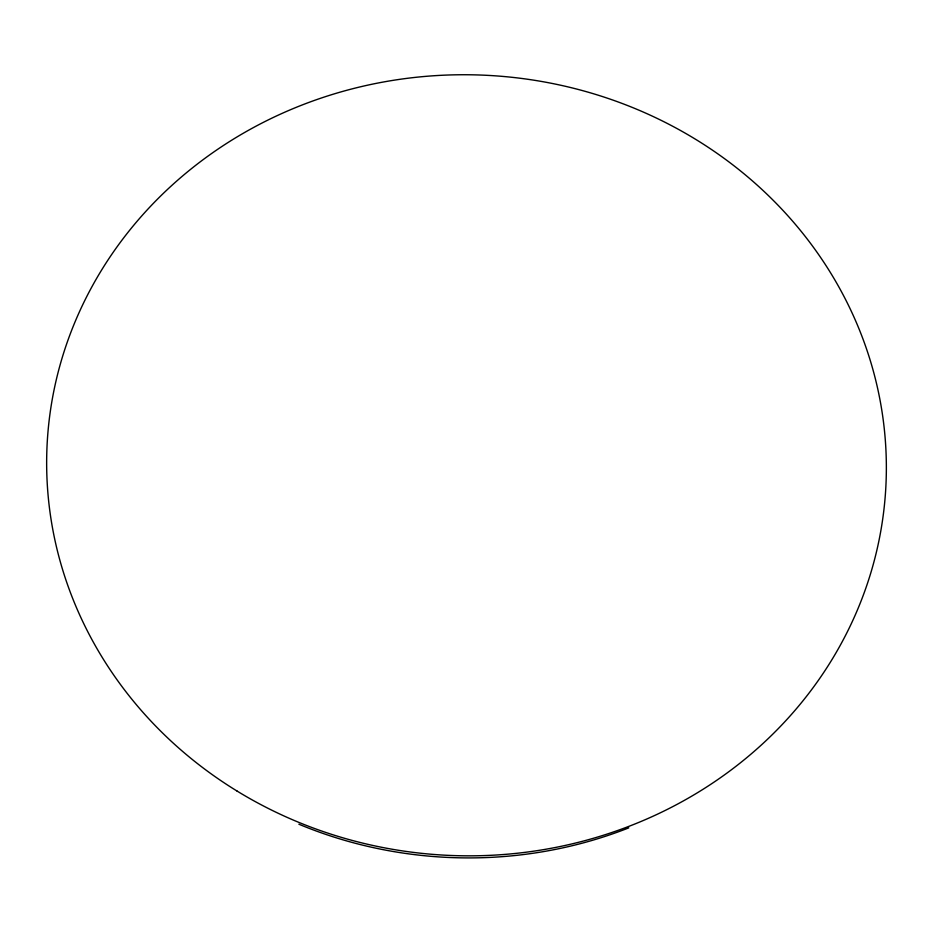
<?xml version="1.0" encoding="UTF-8"?>
<svg xmlns="http://www.w3.org/2000/svg" width="933" height="933" viewBox="0 0 933 933"><rect width="100%" height="100%" fill="white"/><g stroke="black" fill="none" stroke-linecap="round" stroke-linejoin="round"><path stroke-width="1.4" d="M628.784 827.863C523.693 869.323 403.068 867.678 298.863 824.201M237.005 791.021A419.908 390.495 2.4 0 0 885.732 489.009A419.908 390.495 2.4 0 0 276.751 115.832A419.908 390.495 2.4 0 0 237.005 791.021"/></g></svg>
